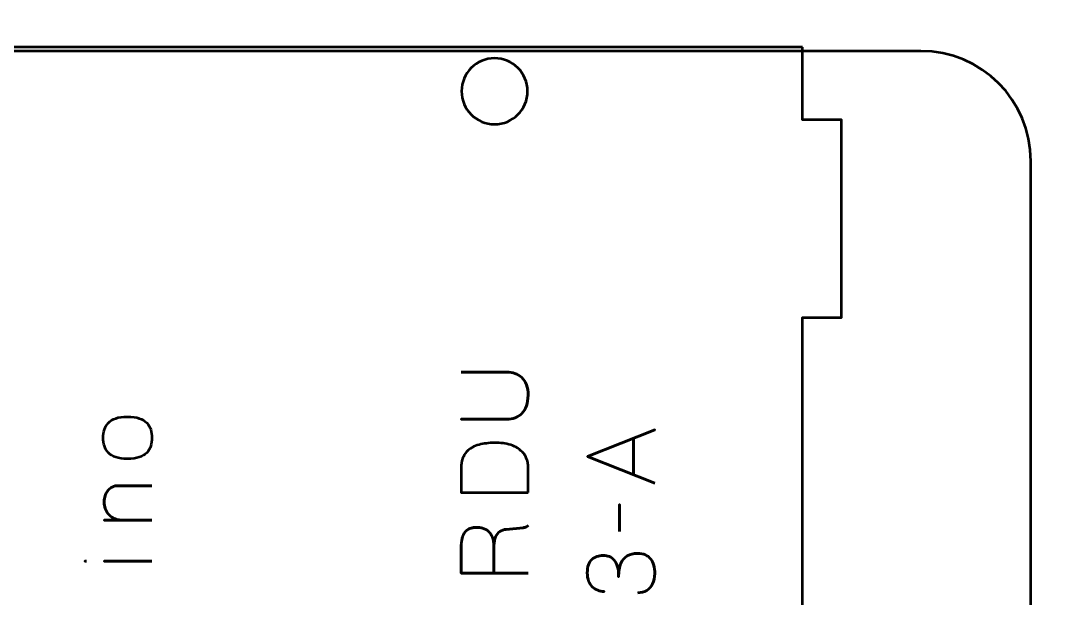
# Model space of a CAD drawing. Header units: centimetres. Extents: x -17.9 to -3, y -25.3 to -4.3.
# Drawn here: x -13.185 to -8.471, y -18.047 to -15.421 of the extents above; entities that cross this region are included whole.
import ezdxf

# ---------------------------------------------------------------- set-up
doc = ezdxf.new("R2010")
doc.units = ezdxf.units.CM
doc.header["$MEASUREMENT"] = 0
doc.layers.add('Layer 1', color=7, linetype='Continuous')

msp = doc.modelspace()

# ---------------------------------------------------------------- linework, layer by layer
at = {"layer": 'Layer 1', "color": 22, "lineweight": 53}
msp.add_open_spline([(-17.90003, -24.8499), (-17.90003, -24.8499), (-17.90003, -4.84994), (-17.90003, -4.84994), (-17.90003, -4.84994), (-17.90003, -4.57297), (-17.67694, -4.34998), (-17.39994, -4.34998), (-17.39994, -4.34998), (-17.39994, -4.34998), (-3.60007, -4.34998), (-3.60007, -4.34998), (-3.60007, -4.34998), (-3.32293, -4.34998), (-3.09997, -4.57297), (-3.09997, -4.84994), (-3.09997, -4.84994), (-3.09997, -4.84994), (-3.09997, -24.8499), (-3.09997, -24.8499), (-3.09997, -24.8499), (-3.09997, -25.1269), (-3.32293, -25.34999), (-3.60007, -25.34999), (-3.60007, -25.34999), (-3.60007, -25.34999), (-17.39994, -25.34999), (-17.39994, -25.34999), (-17.39994, -25.34999), (-17.67694, -25.34999), (-17.90003, -25.1269), (-17.90003, -24.8499)], degree=3, knots=[0, 0, 0, 0, 0.125, 0.125, 0.125, 0.125, 0.25, 0.25, 0.25, 0.25, 0.375, 0.375, 0.375, 0.375, 0.5, 0.5, 0.5, 0.5, 0.625, 0.625, 0.625, 0.625, 0.75, 0.75, 0.75, 0.75, 0.875, 0.875, 0.875, 0.875, 1, 1, 1, 1], dxfattribs=at)
at = {"layer": 'Layer 1', "color": 30, "lineweight": 53}
for points, knots in [([(-9.63001, -15.54149), (-9.63001, -15.58217), (-9.63001, -15.6992), (-9.63001, -15.87169), (-9.63001, -15.87169), (-9.63001, -15.87169), (-9.45221, -15.87169), (-9.45221, -15.87169), (-9.45221, -15.87169), (-9.45221, -15.87169), (-9.45221, -16.77085), (-9.45221, -16.77085), (-9.45221, -16.77085), (-9.45221, -16.77085), (-9.63001, -16.77085), (-9.63001, -16.77085), (-9.63001, -16.77085), (-9.63001, -17.3634), (-9.63001, -18.08869), (-9.63001, -18.76475), (-9.63001, -18.76475), (-9.63001, -18.76475), (-8.99501, -18.76475), (-8.99501, -18.76475), (-8.99501, -18.76475), (-8.99501, -18.76475), (-8.99501, -19.93061), (-8.99501, -19.93061), (-8.99501, -19.93061), (-8.99501, -19.93061), (-9.63001, -19.93061), (-9.63001, -19.93061), (-9.63001, -19.93061), (-9.63001, -20.43309), (-9.63001, -20.79616), (-9.63001, -20.87549), (-9.63001, -20.87549), (-11.77885, -20.87549), (-13.93023, -20.87549), (-16.08161, -20.87549), (-16.08161, -20.87549), (-16.13241, -20.82469), (-16.18321, -20.77389), (-16.23401, -20.72309), (-16.23401, -20.72309), (-16.23401, -20.34209), (-16.23401, -19.96109), (-16.23401, -19.58009), (-16.23401, -19.58009), (-16.31783, -19.49627), (-16.40165, -19.41245), (-16.48801, -19.32609), (-16.48801, -19.32609), (-16.48801, -18.23389), (-16.48801, -17.14169), (-16.48801, -16.04949), (-16.48801, -16.04949), (-16.40419, -15.96567), (-16.32037, -15.88185), (-16.23401, -15.79549), (-16.23401, -15.79549), (-16.23401, -15.71167), (-16.23401, -15.62785), (-16.23401, -15.54149), (-16.23401, -15.54149), (-14.03437, -15.54149), (-11.83219, -15.54149), (-9.63001, -15.54149)], [0, 0, 0, 0, 0.0588235, 0.0588235, 0.0588235, 0.0588235, 0.1176471, 0.1176471, 0.1176471, 0.1176471, 0.1764706, 0.1764706, 0.1764706, 0.1764706, 0.2352941, 0.2352941, 0.2352941, 0.2352941, 0.2941176, 0.2941176, 0.2941176, 0.2941176, 0.3529412, 0.3529412, 0.3529412, 0.3529412, 0.4117647, 0.4117647, 0.4117647, 0.4117647, 0.4705882, 0.4705882, 0.4705882, 0.4705882, 0.5294118, 0.5294118, 0.5294118, 0.5294118, 0.5882353, 0.5882353, 0.5882353, 0.5882353, 0.6470588, 0.6470588, 0.6470588, 0.6470588, 0.7058824, 0.7058824, 0.7058824, 0.7058824, 0.7647059, 0.7647059, 0.7647059, 0.7647059, 0.8235294, 0.8235294, 0.8235294, 0.8235294, 0.8823529, 0.8823529, 0.8823529, 0.8823529, 0.9411765, 0.9411765, 0.9411765, 0.9411765, 1, 1, 1, 1]), ([(-11.18262, -17.0181), (-11.18255, -17.0181), (-11.18023, -17.0181), (-11.17571, -17.0181), (-11.17571, -17.0181), (-11.17126, -17.0181), (-11.16506, -17.0181), (-11.15715, -17.0181), (-11.15715, -17.0181), (-11.14925, -17.0181), (-11.14022, -17.0181), (-11.12999, -17.0181), (-11.12999, -17.0181), (-11.11976, -17.0181), (-11.10889, -17.0181), (-11.09732, -17.0181), (-11.09732, -17.0181), (-11.08575, -17.0181), (-11.07411, -17.0181), (-11.06226, -17.0181), (-11.06226, -17.0181), (-11.05047, -17.0181), (-11.03904, -17.0181), (-11.02797, -17.0181), (-11.02797, -17.0181), (-11.01689, -17.0181), (-11.00673, -17.0181), (-10.99749, -17.0181), (-10.99749, -17.0181), (-10.98817, -17.0181), (-10.98034, -17.0181), (-10.97392, -17.0181), (-10.97392, -17.0181), (-10.96108, -17.0181), (-10.94895, -17.02008), (-10.93738, -17.02417), (-10.93738, -17.02417), (-10.9258, -17.02826), (-10.9155, -17.03454), (-10.90647, -17.04308), (-10.90647, -17.04308), (-10.89744, -17.05162), (-10.89031, -17.06255), (-10.88516, -17.07596), (-10.88516, -17.07596), (-10.88001, -17.08936), (-10.8774, -17.10531), (-10.8774, -17.12393), (-10.8774, -17.12393), (-10.87783, -17.14256), (-10.88051, -17.15872), (-10.88545, -17.17234), (-10.88545, -17.17234), (-10.89046, -17.18602), (-10.8973, -17.19731), (-10.90598, -17.20627), (-10.90598, -17.20627), (-10.91466, -17.21523), (-10.92482, -17.22186), (-10.93632, -17.22624), (-10.93632, -17.22624), (-10.94789, -17.23054), (-10.96038, -17.23273), (-10.97392, -17.23273), (-10.97392, -17.23273), (-10.97392, -17.23273), (-11.18262, -17.23273), (-11.18262, -17.23273), (-11.18262, -17.23273), (-11.18262, -17.23273), (-10.97392, -17.23273), (-10.97392, -17.23273), (-10.97392, -17.23273), (-10.96038, -17.23273), (-10.94789, -17.23054), (-10.93632, -17.22624), (-10.93632, -17.22624), (-10.92482, -17.22186), (-10.91466, -17.21523), (-10.90598, -17.20627), (-10.90598, -17.20627), (-10.8973, -17.19731), (-10.89046, -17.18602), (-10.88545, -17.17234), (-10.88545, -17.17234), (-10.88051, -17.15872), (-10.87783, -17.14256), (-10.8774, -17.12393), (-10.8774, -17.12393), (-10.8774, -17.10531), (-10.88001, -17.08936), (-10.88516, -17.07596), (-10.88516, -17.07596), (-10.89031, -17.06255), (-10.89744, -17.05162), (-10.90647, -17.04308), (-10.90647, -17.04308), (-10.9155, -17.03454), (-10.9258, -17.02826), (-10.93738, -17.02417), (-10.93738, -17.02417), (-10.94895, -17.02008), (-10.96108, -17.0181), (-10.97392, -17.0181), (-10.97392, -17.0181), (-10.98034, -17.0181), (-10.98817, -17.0181), (-10.99749, -17.0181), (-10.99749, -17.0181), (-11.00673, -17.0181), (-11.01689, -17.0181), (-11.02797, -17.0181), (-11.02797, -17.0181), (-11.03904, -17.0181), (-11.05047, -17.0181), (-11.06226, -17.0181), (-11.06226, -17.0181), (-11.07411, -17.0181), (-11.08575, -17.0181), (-11.09732, -17.0181), (-11.09732, -17.0181), (-11.10889, -17.0181), (-11.11976, -17.0181), (-11.12999, -17.0181), (-11.12999, -17.0181), (-11.14022, -17.0181), (-11.14925, -17.0181), (-11.15715, -17.0181), (-11.15715, -17.0181), (-11.16506, -17.0181), (-11.17126, -17.0181), (-11.17571, -17.0181), (-11.17571, -17.0181), (-11.18023, -17.0181), (-11.18255, -17.0181), (-11.18262, -17.0181)], [0, 0, 0, 0, 0.0294118, 0.0294118, 0.0294118, 0.0294118, 0.0588235, 0.0588235, 0.0588235, 0.0588235, 0.0882353, 0.0882353, 0.0882353, 0.0882353, 0.1176471, 0.1176471, 0.1176471, 0.1176471, 0.1470588, 0.1470588, 0.1470588, 0.1470588, 0.1764706, 0.1764706, 0.1764706, 0.1764706, 0.2058824, 0.2058824, 0.2058824, 0.2058824, 0.2352941, 0.2352941, 0.2352941, 0.2352941, 0.2647059, 0.2647059, 0.2647059, 0.2647059, 0.2941176, 0.2941176, 0.2941176, 0.2941176, 0.3235294, 0.3235294, 0.3235294, 0.3235294, 0.3529412, 0.3529412, 0.3529412, 0.3529412, 0.3823529, 0.3823529, 0.3823529, 0.3823529, 0.4117647, 0.4117647, 0.4117647, 0.4117647, 0.4411765, 0.4411765, 0.4411765, 0.4411765, 0.4705882, 0.4705882, 0.4705882, 0.4705882, 0.5, 0.5, 0.5, 0.5, 0.5294118, 0.5294118, 0.5294118, 0.5294118, 0.5588235, 0.5588235, 0.5588235, 0.5588235, 0.5882353, 0.5882353, 0.5882353, 0.5882353, 0.6176471, 0.6176471, 0.6176471, 0.6176471, 0.6470588, 0.6470588, 0.6470588, 0.6470588, 0.6764706, 0.6764706, 0.6764706, 0.6764706, 0.7058824, 0.7058824, 0.7058824, 0.7058824, 0.7352941, 0.7352941, 0.7352941, 0.7352941, 0.7647059, 0.7647059, 0.7647059, 0.7647059, 0.7941176, 0.7941176, 0.7941176, 0.7941176, 0.8235294, 0.8235294, 0.8235294, 0.8235294, 0.8529412, 0.8529412, 0.8529412, 0.8529412, 0.8823529, 0.8823529, 0.8823529, 0.8823529, 0.9117647, 0.9117647, 0.9117647, 0.9117647, 0.9411765, 0.9411765, 0.9411765, 0.9411765, 0.9705882, 0.9705882, 0.9705882, 0.9705882, 1, 1, 1, 1]), ([(-12.58865, -17.31717), (-12.58858, -17.30384), (-12.59027, -17.29142), (-12.59387, -17.27985), (-12.59387, -17.27985), (-12.59747, -17.26828), (-12.60347, -17.25805), (-12.61186, -17.2493), (-12.61186, -17.2493), (-12.62026, -17.24048), (-12.63162, -17.23364), (-12.64601, -17.22863), (-12.64601, -17.22863), (-12.66033, -17.22369), (-12.67818, -17.22115), (-12.69956, -17.22108), (-12.69956, -17.22108), (-12.72087, -17.22115), (-12.73865, -17.22369), (-12.7529, -17.22863), (-12.7529, -17.22863), (-12.76715, -17.23364), (-12.77851, -17.24048), (-12.78684, -17.2493), (-12.78684, -17.2493), (-12.79524, -17.25805), (-12.80123, -17.26828), (-12.80483, -17.27985), (-12.80483, -17.27985), (-12.80843, -17.29142), (-12.81012, -17.30384), (-12.81005, -17.31717), (-12.81005, -17.31717), (-12.81012, -17.33037), (-12.80843, -17.34279), (-12.80483, -17.35436), (-12.80483, -17.35436), (-12.80123, -17.36593), (-12.79524, -17.37609), (-12.78684, -17.38491), (-12.78684, -17.38491), (-12.77851, -17.39373), (-12.76715, -17.40064), (-12.7529, -17.40565), (-12.7529, -17.40565), (-12.73865, -17.41066), (-12.72087, -17.4132), (-12.69956, -17.41327), (-12.69956, -17.41327), (-12.67818, -17.4132), (-12.66033, -17.41066), (-12.64601, -17.40565), (-12.64601, -17.40565), (-12.63162, -17.40064), (-12.62026, -17.39373), (-12.61186, -17.38491), (-12.61186, -17.38491), (-12.60347, -17.37609), (-12.59747, -17.36593), (-12.59387, -17.35436), (-12.59387, -17.35436), (-12.59027, -17.34279), (-12.58858, -17.33037), (-12.58865, -17.31717)], [0, 0, 0, 0, 0.0625, 0.0625, 0.0625, 0.0625, 0.125, 0.125, 0.125, 0.125, 0.1875, 0.1875, 0.1875, 0.1875, 0.25, 0.25, 0.25, 0.25, 0.3125, 0.3125, 0.3125, 0.3125, 0.375, 0.375, 0.375, 0.375, 0.4375, 0.4375, 0.4375, 0.4375, 0.5, 0.5, 0.5, 0.5, 0.5625, 0.5625, 0.5625, 0.5625, 0.625, 0.625, 0.625, 0.625, 0.6875, 0.6875, 0.6875, 0.6875, 0.75, 0.75, 0.75, 0.75, 0.8125, 0.8125, 0.8125, 0.8125, 0.875, 0.875, 0.875, 0.875, 0.9375, 0.9375, 0.9375, 0.9375, 1, 1, 1, 1]), ([(-12.58865, -17.31717), (-12.58858, -17.30384), (-12.59027, -17.29142), (-12.59387, -17.27985), (-12.59387, -17.27985), (-12.59747, -17.26828), (-12.60347, -17.25805), (-12.61186, -17.2493), (-12.61186, -17.2493), (-12.62026, -17.24048), (-12.63162, -17.23364), (-12.64601, -17.22863), (-12.64601, -17.22863), (-12.66033, -17.22369), (-12.67818, -17.22115), (-12.69956, -17.22108), (-12.69956, -17.22108), (-12.72087, -17.22115), (-12.73865, -17.22369), (-12.7529, -17.22863), (-12.7529, -17.22863), (-12.76715, -17.23364), (-12.77851, -17.24048), (-12.78684, -17.2493), (-12.78684, -17.2493), (-12.79524, -17.25805), (-12.80123, -17.26828), (-12.80483, -17.27985), (-12.80483, -17.27985), (-12.80843, -17.29142), (-12.81012, -17.30384), (-12.81005, -17.31717), (-12.81005, -17.31717), (-12.81012, -17.33037), (-12.80843, -17.34279), (-12.80483, -17.35436), (-12.80483, -17.35436), (-12.80123, -17.36593), (-12.79524, -17.37609), (-12.78684, -17.38491), (-12.78684, -17.38491), (-12.77851, -17.39373), (-12.76715, -17.40064), (-12.7529, -17.40565), (-12.7529, -17.40565), (-12.73865, -17.41066), (-12.72087, -17.4132), (-12.69956, -17.41327), (-12.69956, -17.41327), (-12.67818, -17.4132), (-12.66033, -17.41066), (-12.64601, -17.40565), (-12.64601, -17.40565), (-12.63162, -17.40064), (-12.62026, -17.39373), (-12.61186, -17.38491), (-12.61186, -17.38491), (-12.60347, -17.37609), (-12.59747, -17.36593), (-12.59387, -17.35436), (-12.59387, -17.35436), (-12.59027, -17.34279), (-12.58858, -17.33037), (-12.58865, -17.31717)], [0, 0, 0, 0, 0.0625, 0.0625, 0.0625, 0.0625, 0.125, 0.125, 0.125, 0.125, 0.1875, 0.1875, 0.1875, 0.1875, 0.25, 0.25, 0.25, 0.25, 0.3125, 0.3125, 0.3125, 0.3125, 0.375, 0.375, 0.375, 0.375, 0.4375, 0.4375, 0.4375, 0.4375, 0.5, 0.5, 0.5, 0.5, 0.5625, 0.5625, 0.5625, 0.5625, 0.625, 0.625, 0.625, 0.625, 0.6875, 0.6875, 0.6875, 0.6875, 0.75, 0.75, 0.75, 0.75, 0.8125, 0.8125, 0.8125, 0.8125, 0.875, 0.875, 0.875, 0.875, 0.9375, 0.9375, 0.9375, 0.9375, 1, 1, 1, 1]), ([(-10.30167, -17.52292), (-10.30167, -17.52292), (-10.60689, -17.40185), (-10.60689, -17.40185), (-10.60689, -17.40185), (-10.60689, -17.40185), (-10.30167, -17.28035), (-10.30167, -17.28035), (-10.30167, -17.28035), (-10.30167, -17.28035), (-10.60689, -17.40185), (-10.60689, -17.40185), (-10.60689, -17.40185), (-10.60689, -17.40185), (-10.30167, -17.52292), (-10.30167, -17.52292)], [0, 0, 0, 0, 0.25, 0.25, 0.25, 0.25, 0.5, 0.5, 0.5, 0.5, 0.75, 0.75, 0.75, 0.75, 1, 1, 1, 1]), ([(-10.87698, -17.56547), (-10.87698, -17.56547), (-11.1822, -17.56547), (-11.1822, -17.56547), (-11.1822, -17.56547), (-11.1822, -17.56547), (-11.1822, -17.4554), (-11.1822, -17.4554), (-11.1822, -17.4554), (-11.18213, -17.43868), (-11.17994, -17.42422), (-11.17564, -17.41201), (-11.17564, -17.41201), (-11.17134, -17.39988), (-11.16541, -17.38958), (-11.15793, -17.38125), (-11.15793, -17.38125), (-11.15038, -17.37286), (-11.1417, -17.36608), (-11.1319, -17.36079), (-11.1319, -17.36079), (-11.12216, -17.3555), (-11.11172, -17.35141), (-11.10064, -17.34851), (-11.10064, -17.34851), (-11.08963, -17.34562), (-11.07841, -17.34358), (-11.06706, -17.34231), (-11.06706, -17.34231), (-11.0557, -17.34104), (-11.04469, -17.34019), (-11.03404, -17.33984), (-11.03404, -17.33984), (-11.02338, -17.33934), (-11.01216, -17.33969), (-11.00038, -17.34082), (-11.00038, -17.34082), (-10.9886, -17.34195), (-10.97682, -17.34407), (-10.9651, -17.34724), (-10.9651, -17.34724), (-10.95339, -17.35035), (-10.94224, -17.35479), (-10.93166, -17.36044), (-10.93166, -17.36044), (-10.92115, -17.36615), (-10.91176, -17.37335), (-10.90358, -17.38196), (-10.90358, -17.38196), (-10.89539, -17.39064), (-10.8889, -17.40101), (-10.88418, -17.41314), (-10.88418, -17.41314), (-10.87945, -17.42528), (-10.87705, -17.43939), (-10.87698, -17.4554), (-10.87698, -17.4554), (-10.87698, -17.4554), (-10.87698, -17.56547), (-10.87698, -17.56547)], [0, 0, 0, 0, 0.0666667, 0.0666667, 0.0666667, 0.0666667, 0.1333333, 0.1333333, 0.1333333, 0.1333333, 0.2, 0.2, 0.2, 0.2, 0.2666667, 0.2666667, 0.2666667, 0.2666667, 0.3333333, 0.3333333, 0.3333333, 0.3333333, 0.4, 0.4, 0.4, 0.4, 0.4666667, 0.4666667, 0.4666667, 0.4666667, 0.5333333, 0.5333333, 0.5333333, 0.5333333, 0.6, 0.6, 0.6, 0.6, 0.6666667, 0.6666667, 0.6666667, 0.6666667, 0.7333333, 0.7333333, 0.7333333, 0.7333333, 0.8, 0.8, 0.8, 0.8, 0.8666667, 0.8666667, 0.8666667, 0.8666667, 0.9333333, 0.9333333, 0.9333333, 0.9333333, 1, 1, 1, 1]), ([(-10.87698, -17.56547), (-10.87698, -17.56547), (-11.1822, -17.56547), (-11.1822, -17.56547), (-11.1822, -17.56547), (-11.1822, -17.56547), (-11.1822, -17.4554), (-11.1822, -17.4554), (-11.1822, -17.4554), (-11.18213, -17.43868), (-11.17994, -17.42422), (-11.17564, -17.41201), (-11.17564, -17.41201), (-11.17134, -17.39988), (-11.16541, -17.38958), (-11.15793, -17.38125), (-11.15793, -17.38125), (-11.15038, -17.37286), (-11.1417, -17.36608), (-11.1319, -17.36079), (-11.1319, -17.36079), (-11.12216, -17.3555), (-11.11172, -17.35141), (-11.10064, -17.34851), (-11.10064, -17.34851), (-11.08963, -17.34562), (-11.07841, -17.34358), (-11.06706, -17.34231), (-11.06706, -17.34231), (-11.0557, -17.34104), (-11.04469, -17.34019), (-11.03404, -17.33984), (-11.03404, -17.33984), (-11.02338, -17.33934), (-11.01216, -17.33969), (-11.00038, -17.34082), (-11.00038, -17.34082), (-10.9886, -17.34195), (-10.97682, -17.34407), (-10.9651, -17.34724), (-10.9651, -17.34724), (-10.95339, -17.35035), (-10.94224, -17.35479), (-10.93166, -17.36044), (-10.93166, -17.36044), (-10.92115, -17.36615), (-10.91176, -17.37335), (-10.90358, -17.38196), (-10.90358, -17.38196), (-10.89539, -17.39064), (-10.8889, -17.40101), (-10.88418, -17.41314), (-10.88418, -17.41314), (-10.87945, -17.42528), (-10.87705, -17.43939), (-10.87698, -17.4554), (-10.87698, -17.4554), (-10.87698, -17.4554), (-10.87698, -17.56547), (-10.87698, -17.56547)], [0, 0, 0, 0, 0.0666667, 0.0666667, 0.0666667, 0.0666667, 0.1333333, 0.1333333, 0.1333333, 0.1333333, 0.2, 0.2, 0.2, 0.2, 0.2666667, 0.2666667, 0.2666667, 0.2666667, 0.3333333, 0.3333333, 0.3333333, 0.3333333, 0.4, 0.4, 0.4, 0.4, 0.4666667, 0.4666667, 0.4666667, 0.4666667, 0.5333333, 0.5333333, 0.5333333, 0.5333333, 0.6, 0.6, 0.6, 0.6, 0.6666667, 0.6666667, 0.6666667, 0.6666667, 0.7333333, 0.7333333, 0.7333333, 0.7333333, 0.8, 0.8, 0.8, 0.8, 0.8666667, 0.8666667, 0.8666667, 0.8666667, 0.9333333, 0.9333333, 0.9333333, 0.9333333, 1, 1, 1, 1]), ([(-10.39777, -17.48482), (-10.39777, -17.48482), (-10.39777, -17.31888), (-10.39777, -17.31888), (-10.39777, -17.31888), (-10.39777, -17.31888), (-10.39777, -17.48482), (-10.39777, -17.48482)], [0, 0, 0, 0, 0.5, 0.5, 0.5, 0.5, 1, 1, 1, 1]), ([(-12.58865, -17.53562), (-12.58872, -17.53562), (-12.59077, -17.53562), (-12.59479, -17.53562), (-12.59479, -17.53562), (-12.59874, -17.53562), (-12.60417, -17.53562), (-12.61102, -17.53562), (-12.61102, -17.53562), (-12.61793, -17.53562), (-12.62569, -17.53562), (-12.63444, -17.53562), (-12.63444, -17.53562), (-12.64312, -17.53562), (-12.65222, -17.53562), (-12.66174, -17.53562), (-12.66174, -17.53562), (-12.67134, -17.53562), (-12.68072, -17.53562), (-12.69004, -17.53562), (-12.69004, -17.53562), (-12.69935, -17.53562), (-12.7081, -17.53562), (-12.71614, -17.53562), (-12.71614, -17.53562), (-12.72426, -17.53562), (-12.73117, -17.53562), (-12.73703, -17.53562), (-12.73703, -17.53562), (-12.74281, -17.53562), (-12.74698, -17.53562), (-12.74952, -17.53562), (-12.74952, -17.53562), (-12.75347, -17.53562), (-12.75791, -17.53639), (-12.76278, -17.53808), (-12.76278, -17.53808), (-12.76772, -17.53971), (-12.77266, -17.54232), (-12.7776, -17.54592), (-12.7776, -17.54592), (-12.78261, -17.54951), (-12.78719, -17.5541), (-12.79143, -17.55982), (-12.79143, -17.55982), (-12.79566, -17.5656), (-12.79905, -17.57252), (-12.80166, -17.58056), (-12.80166, -17.58056), (-12.80427, -17.58867), (-12.80568, -17.59813), (-12.80582, -17.60885), (-12.80582, -17.60885), (-12.80582, -17.61972), (-12.80434, -17.62952), (-12.80137, -17.63827), (-12.80137, -17.63827), (-12.79834, -17.64702), (-12.79418, -17.65471), (-12.78889, -17.66134), (-12.78889, -17.66134), (-12.78359, -17.66798), (-12.77753, -17.67348), (-12.77061, -17.67792), (-12.77061, -17.67792), (-12.76377, -17.68244), (-12.7565, -17.68576), (-12.74874, -17.68801), (-12.74874, -17.68801), (-12.74105, -17.69027), (-12.73322, -17.6914), (-12.72539, -17.6914), (-12.72539, -17.6914), (-12.73322, -17.6914), (-12.74105, -17.69027), (-12.74874, -17.68801), (-12.74874, -17.68801), (-12.7565, -17.68576), (-12.76377, -17.68244), (-12.77061, -17.67792), (-12.77061, -17.67792), (-12.77753, -17.67348), (-12.78359, -17.66798), (-12.78889, -17.66134), (-12.78889, -17.66134), (-12.79418, -17.65471), (-12.79834, -17.64702), (-12.80137, -17.63827), (-12.80137, -17.63827), (-12.80434, -17.62952), (-12.80582, -17.61972), (-12.80582, -17.60885), (-12.80582, -17.60885), (-12.80568, -17.59813), (-12.80427, -17.58867), (-12.80166, -17.58056), (-12.80166, -17.58056), (-12.79905, -17.57252), (-12.79566, -17.5656), (-12.79143, -17.55982), (-12.79143, -17.55982), (-12.78719, -17.5541), (-12.78261, -17.54951), (-12.7776, -17.54592), (-12.7776, -17.54592), (-12.77266, -17.54232), (-12.76772, -17.53971), (-12.76278, -17.53808), (-12.76278, -17.53808), (-12.75791, -17.53639), (-12.75347, -17.53562), (-12.74952, -17.53562), (-12.74952, -17.53562), (-12.74698, -17.53562), (-12.74281, -17.53562), (-12.73703, -17.53562), (-12.73703, -17.53562), (-12.73117, -17.53562), (-12.72426, -17.53562), (-12.71614, -17.53562), (-12.71614, -17.53562), (-12.7081, -17.53562), (-12.69935, -17.53562), (-12.69004, -17.53562), (-12.69004, -17.53562), (-12.68072, -17.53562), (-12.67134, -17.53562), (-12.66174, -17.53562), (-12.66174, -17.53562), (-12.65222, -17.53562), (-12.64312, -17.53562), (-12.63444, -17.53562), (-12.63444, -17.53562), (-12.62569, -17.53562), (-12.61793, -17.53562), (-12.61102, -17.53562), (-12.61102, -17.53562), (-12.60417, -17.53562), (-12.59874, -17.53562), (-12.59479, -17.53562), (-12.59479, -17.53562), (-12.59077, -17.53562), (-12.58872, -17.53562), (-12.58865, -17.53562)], [0, 0, 0, 0, 0.0277778, 0.0277778, 0.0277778, 0.0277778, 0.0555556, 0.0555556, 0.0555556, 0.0555556, 0.0833333, 0.0833333, 0.0833333, 0.0833333, 0.1111111, 0.1111111, 0.1111111, 0.1111111, 0.1388889, 0.1388889, 0.1388889, 0.1388889, 0.1666667, 0.1666667, 0.1666667, 0.1666667, 0.1944444, 0.1944444, 0.1944444, 0.1944444, 0.2222222, 0.2222222, 0.2222222, 0.2222222, 0.25, 0.25, 0.25, 0.25, 0.2777778, 0.2777778, 0.2777778, 0.2777778, 0.3055556, 0.3055556, 0.3055556, 0.3055556, 0.3333333, 0.3333333, 0.3333333, 0.3333333, 0.3611111, 0.3611111, 0.3611111, 0.3611111, 0.3888889, 0.3888889, 0.3888889, 0.3888889, 0.4166667, 0.4166667, 0.4166667, 0.4166667, 0.4444444, 0.4444444, 0.4444444, 0.4444444, 0.4722222, 0.4722222, 0.4722222, 0.4722222, 0.5, 0.5, 0.5, 0.5, 0.5277778, 0.5277778, 0.5277778, 0.5277778, 0.5555556, 0.5555556, 0.5555556, 0.5555556, 0.5833333, 0.5833333, 0.5833333, 0.5833333, 0.6111111, 0.6111111, 0.6111111, 0.6111111, 0.6388889, 0.6388889, 0.6388889, 0.6388889, 0.6666667, 0.6666667, 0.6666667, 0.6666667, 0.6944444, 0.6944444, 0.6944444, 0.6944444, 0.7222222, 0.7222222, 0.7222222, 0.7222222, 0.75, 0.75, 0.75, 0.75, 0.7777778, 0.7777778, 0.7777778, 0.7777778, 0.8055556, 0.8055556, 0.8055556, 0.8055556, 0.8333333, 0.8333333, 0.8333333, 0.8333333, 0.8611111, 0.8611111, 0.8611111, 0.8611111, 0.8888889, 0.8888889, 0.8888889, 0.8888889, 0.9166667, 0.9166667, 0.9166667, 0.9166667, 0.9444444, 0.9444444, 0.9444444, 0.9444444, 0.9722222, 0.9722222, 0.9722222, 0.9722222, 1, 1, 1, 1]), ([(-10.46127, -17.74305), (-10.46127, -17.74305), (-10.46127, -17.61986), (-10.46127, -17.61986), (-10.46127, -17.61986), (-10.46127, -17.61986), (-10.46127, -17.74305), (-10.46127, -17.74305)], [0, 0, 0, 0, 0.5, 0.5, 0.5, 0.5, 1, 1, 1, 1]), ([(-12.58865, -17.6914), (-12.58865, -17.6914), (-12.80582, -17.6914), (-12.80582, -17.6914), (-12.80582, -17.6914), (-12.80582, -17.6914), (-12.58865, -17.6914), (-12.58865, -17.6914)], [0, 0, 0, 0, 0.5, 0.5, 0.5, 0.5, 1, 1, 1, 1]), ([(-10.87698, -17.9325), (-10.87698, -17.9325), (-11.1822, -17.9325), (-11.1822, -17.9325), (-11.1822, -17.9325), (-11.1822, -17.9325), (-11.1822, -17.82116), (-11.1822, -17.82116), (-11.1822, -17.82116), (-11.1822, -17.80564), (-11.18114, -17.79238), (-11.1791, -17.78144), (-11.1791, -17.78144), (-11.17705, -17.77044), (-11.17409, -17.76133), (-11.17021, -17.75414), (-11.17021, -17.75414), (-11.16633, -17.74694), (-11.1616, -17.7413), (-11.15603, -17.73713), (-11.15603, -17.73713), (-11.15052, -17.7329), (-11.14424, -17.72994), (-11.13726, -17.72803), (-11.13726, -17.72803), (-11.13027, -17.72613), (-11.12272, -17.725), (-11.11447, -17.72465), (-11.11447, -17.72465), (-11.1041, -17.72415), (-11.09408, -17.72528), (-11.08441, -17.72796), (-11.08441, -17.72796), (-11.07468, -17.73071), (-11.066, -17.73544), (-11.05824, -17.74214), (-11.05824, -17.74214), (-11.05047, -17.74892), (-11.04434, -17.75802), (-11.03975, -17.76959), (-11.03975, -17.76959), (-11.03523, -17.78116), (-11.03284, -17.79548), (-11.03277, -17.8127), (-11.03277, -17.8127), (-11.03277, -17.8127), (-11.03277, -17.9325), (-11.03277, -17.9325), (-11.03277, -17.9325), (-11.03277, -17.9325), (-11.03277, -17.8127), (-11.03277, -17.8127), (-11.03277, -17.8127), (-11.03284, -17.79584), (-11.03523, -17.78165), (-11.03975, -17.77015), (-11.03975, -17.77015), (-11.04434, -17.75865), (-11.05047, -17.74948), (-11.05824, -17.74264), (-11.05824, -17.74264), (-11.066, -17.73579), (-11.07468, -17.731), (-11.08441, -17.72817), (-11.08441, -17.72817), (-11.09408, -17.72535), (-11.1041, -17.72415), (-11.11447, -17.72465), (-11.11447, -17.72465), (-11.12477, -17.72507), (-11.13408, -17.72683), (-11.14241, -17.72994), (-11.14241, -17.72994), (-11.15066, -17.73297), (-11.15779, -17.73805), (-11.16372, -17.74511), (-11.16372, -17.74511), (-11.16964, -17.75216), (-11.17423, -17.7619), (-11.1774, -17.77425), (-11.1774, -17.77425), (-11.18058, -17.78659), (-11.1822, -17.80226), (-11.1822, -17.82116), (-11.1822, -17.82116), (-11.1822, -17.82116), (-11.1822, -17.9325), (-11.1822, -17.9325), (-11.1822, -17.9325), (-11.1822, -17.9325), (-10.87698, -17.9325), (-10.87698, -17.9325)], [0, 0, 0, 0, 0.0434783, 0.0434783, 0.0434783, 0.0434783, 0.0869565, 0.0869565, 0.0869565, 0.0869565, 0.1304348, 0.1304348, 0.1304348, 0.1304348, 0.173913, 0.173913, 0.173913, 0.173913, 0.2173913, 0.2173913, 0.2173913, 0.2173913, 0.2608696, 0.2608696, 0.2608696, 0.2608696, 0.3043478, 0.3043478, 0.3043478, 0.3043478, 0.3478261, 0.3478261, 0.3478261, 0.3478261, 0.3913043, 0.3913043, 0.3913043, 0.3913043, 0.4347826, 0.4347826, 0.4347826, 0.4347826, 0.4782609, 0.4782609, 0.4782609, 0.4782609, 0.5217391, 0.5217391, 0.5217391, 0.5217391, 0.5652174, 0.5652174, 0.5652174, 0.5652174, 0.6086957, 0.6086957, 0.6086957, 0.6086957, 0.6521739, 0.6521739, 0.6521739, 0.6521739, 0.6956522, 0.6956522, 0.6956522, 0.6956522, 0.7391304, 0.7391304, 0.7391304, 0.7391304, 0.7826087, 0.7826087, 0.7826087, 0.7826087, 0.826087, 0.826087, 0.826087, 0.826087, 0.8695652, 0.8695652, 0.8695652, 0.8695652, 0.9130435, 0.9130435, 0.9130435, 0.9130435, 0.9565217, 0.9565217, 0.9565217, 0.9565217, 1, 1, 1, 1]), ([(-10.87698, -17.71533), (-10.87903, -17.71815), (-10.8815, -17.72027), (-10.88439, -17.72182), (-10.88439, -17.72182), (-10.88728, -17.72338), (-10.89017, -17.72443), (-10.893, -17.72507), (-10.893, -17.72507), (-10.89575, -17.72563), (-10.89808, -17.72592), (-10.89984, -17.72592), (-10.89984, -17.72592), (-10.89984, -17.72592), (-10.97689, -17.73354), (-10.97689, -17.73354), (-10.97689, -17.73354), (-10.98796, -17.73438), (-10.9977, -17.73763), (-11.00603, -17.7432), (-11.00603, -17.7432), (-11.01442, -17.74885), (-11.02091, -17.75689), (-11.02564, -17.76747), (-11.02564, -17.76747), (-11.0303, -17.77799), (-11.03269, -17.79111), (-11.03277, -17.80677), (-11.03277, -17.80677), (-11.03269, -17.79111), (-11.0303, -17.77799), (-11.02564, -17.76747), (-11.02564, -17.76747), (-11.02091, -17.75689), (-11.01442, -17.74885), (-11.00603, -17.7432), (-11.00603, -17.7432), (-10.9977, -17.73763), (-10.98796, -17.73438), (-10.97689, -17.73354), (-10.97689, -17.73354), (-10.97689, -17.73354), (-10.89984, -17.72592), (-10.89984, -17.72592), (-10.89984, -17.72592), (-10.89808, -17.72592), (-10.89575, -17.72563), (-10.893, -17.72507), (-10.893, -17.72507), (-10.89017, -17.72443), (-10.88728, -17.72338), (-10.88439, -17.72182), (-10.88439, -17.72182), (-10.8815, -17.72027), (-10.87903, -17.71815), (-10.87698, -17.71533)], [0, 0, 0, 0, 0.0714286, 0.0714286, 0.0714286, 0.0714286, 0.1428571, 0.1428571, 0.1428571, 0.1428571, 0.2142857, 0.2142857, 0.2142857, 0.2142857, 0.2857143, 0.2857143, 0.2857143, 0.2857143, 0.3571429, 0.3571429, 0.3571429, 0.3571429, 0.4285714, 0.4285714, 0.4285714, 0.4285714, 0.5, 0.5, 0.5, 0.5, 0.5714286, 0.5714286, 0.5714286, 0.5714286, 0.6428571, 0.6428571, 0.6428571, 0.6428571, 0.7142857, 0.7142857, 0.7142857, 0.7142857, 0.7857143, 0.7857143, 0.7857143, 0.7857143, 0.8571429, 0.8571429, 0.8571429, 0.8571429, 0.9285714, 0.9285714, 0.9285714, 0.9285714, 1, 1, 1, 1]), ([(-10.37829, -18.0216), (-10.36305, -18.02153), (-10.34979, -18.018), (-10.33829, -18.01102), (-10.33829, -18.01102), (-10.32686, -18.00403), (-10.3179, -17.99408), (-10.31148, -17.9811), (-10.31148, -17.9811), (-10.30506, -17.96812), (-10.30181, -17.95253), (-10.30167, -17.93439), (-10.30167, -17.93439), (-10.30167, -17.92078), (-10.30308, -17.90843), (-10.30604, -17.89721), (-10.30604, -17.89721), (-10.30901, -17.88606), (-10.31359, -17.87647), (-10.31987, -17.86835), (-10.31987, -17.86835), (-10.32615, -17.86024), (-10.33427, -17.85403), (-10.34414, -17.84959), (-10.34414, -17.84959), (-10.35409, -17.84521), (-10.36602, -17.84303), (-10.37999, -17.84296), (-10.37999, -17.84296), (-10.39861, -17.84288), (-10.41435, -17.84669), (-10.42712, -17.85424), (-10.42712, -17.85424), (-10.43989, -17.86179), (-10.44948, -17.87351), (-10.45604, -17.88924), (-10.45604, -17.88924), (-10.46261, -17.90497), (-10.46592, -17.92515), (-10.46592, -17.94963), (-10.46592, -17.94963), (-10.46585, -17.93136), (-10.46754, -17.91605), (-10.471, -17.90356), (-10.471, -17.90356), (-10.47446, -17.89114), (-10.47933, -17.8812), (-10.48568, -17.87372), (-10.48568, -17.87372), (-10.49196, -17.86624), (-10.49944, -17.86081), (-10.50804, -17.85756), (-10.50804, -17.85756), (-10.51658, -17.85424), (-10.52596, -17.85262), (-10.53619, -17.85269), (-10.53619, -17.85269), (-10.54643, -17.85262), (-10.55588, -17.85403), (-10.56463, -17.85685), (-10.56463, -17.85685), (-10.57338, -17.85961), (-10.58107, -17.86412), (-10.58763, -17.87026), (-10.58763, -17.87026), (-10.59419, -17.8764), (-10.59934, -17.88451), (-10.60301, -17.89446), (-10.60301, -17.89446), (-10.60668, -17.90448), (-10.60851, -17.91669), (-10.60858, -17.93101), (-10.60858, -17.93101), (-10.60851, -17.94526), (-10.6064, -17.95775), (-10.6023, -17.96833), (-10.6023, -17.96833), (-10.59821, -17.97899), (-10.59264, -17.98773), (-10.58551, -17.99479), (-10.58551, -17.99479), (-10.57839, -18.00177), (-10.57027, -18.007), (-10.5611, -18.01045), (-10.5611, -18.01045), (-10.55193, -18.01398), (-10.54219, -18.01567), (-10.53196, -18.01567), (-10.53196, -18.01567), (-10.54219, -18.01567), (-10.55193, -18.01398), (-10.5611, -18.01045), (-10.5611, -18.01045), (-10.57027, -18.007), (-10.57839, -18.00177), (-10.58551, -17.99479), (-10.58551, -17.99479), (-10.59264, -17.98773), (-10.59821, -17.97899), (-10.6023, -17.96833), (-10.6023, -17.96833), (-10.6064, -17.95775), (-10.60851, -17.94526), (-10.60858, -17.93101), (-10.60858, -17.93101), (-10.60851, -17.91669), (-10.60668, -17.90448), (-10.60301, -17.89446), (-10.60301, -17.89446), (-10.59934, -17.88451), (-10.59419, -17.8764), (-10.58763, -17.87026), (-10.58763, -17.87026), (-10.58107, -17.86412), (-10.57338, -17.85961), (-10.56463, -17.85685), (-10.56463, -17.85685), (-10.55588, -17.85403), (-10.54643, -17.85262), (-10.53619, -17.85269), (-10.53619, -17.85269), (-10.52596, -17.85262), (-10.51658, -17.85424), (-10.50804, -17.85756), (-10.50804, -17.85756), (-10.49944, -17.86081), (-10.49196, -17.86624), (-10.48568, -17.87372), (-10.48568, -17.87372), (-10.47933, -17.8812), (-10.47446, -17.89114), (-10.471, -17.90356), (-10.471, -17.90356), (-10.46754, -17.91605), (-10.46585, -17.93136), (-10.46592, -17.94963), (-10.46592, -17.94963), (-10.46592, -17.92515), (-10.46261, -17.90497), (-10.45604, -17.88924), (-10.45604, -17.88924), (-10.44948, -17.87351), (-10.43989, -17.86179), (-10.42712, -17.85424), (-10.42712, -17.85424), (-10.41435, -17.84669), (-10.39861, -17.84288), (-10.37999, -17.84296), (-10.37999, -17.84296), (-10.36602, -17.84303), (-10.35409, -17.84521), (-10.34414, -17.84959), (-10.34414, -17.84959), (-10.33427, -17.85403), (-10.32615, -17.86024), (-10.31987, -17.86835), (-10.31987, -17.86835), (-10.31359, -17.87647), (-10.30901, -17.88606), (-10.30604, -17.89721), (-10.30604, -17.89721), (-10.30308, -17.90843), (-10.30167, -17.92078), (-10.30167, -17.93439), (-10.30167, -17.93439), (-10.30181, -17.95253), (-10.30506, -17.96812), (-10.31148, -17.9811), (-10.31148, -17.9811), (-10.3179, -17.99408), (-10.32686, -18.00403), (-10.33829, -18.01102), (-10.33829, -18.01102), (-10.34979, -18.018), (-10.36305, -18.02153), (-10.37829, -18.0216)], [0, 0, 0, 0, 0.0227273, 0.0227273, 0.0227273, 0.0227273, 0.0454545, 0.0454545, 0.0454545, 0.0454545, 0.0681818, 0.0681818, 0.0681818, 0.0681818, 0.0909091, 0.0909091, 0.0909091, 0.0909091, 0.1136364, 0.1136364, 0.1136364, 0.1136364, 0.1363636, 0.1363636, 0.1363636, 0.1363636, 0.1590909, 0.1590909, 0.1590909, 0.1590909, 0.1818182, 0.1818182, 0.1818182, 0.1818182, 0.2045455, 0.2045455, 0.2045455, 0.2045455, 0.2272727, 0.2272727, 0.2272727, 0.2272727, 0.25, 0.25, 0.25, 0.25, 0.2727273, 0.2727273, 0.2727273, 0.2727273, 0.2954545, 0.2954545, 0.2954545, 0.2954545, 0.3181818, 0.3181818, 0.3181818, 0.3181818, 0.3409091, 0.3409091, 0.3409091, 0.3409091, 0.3636364, 0.3636364, 0.3636364, 0.3636364, 0.3863636, 0.3863636, 0.3863636, 0.3863636, 0.4090909, 0.4090909, 0.4090909, 0.4090909, 0.4318182, 0.4318182, 0.4318182, 0.4318182, 0.4545455, 0.4545455, 0.4545455, 0.4545455, 0.4772727, 0.4772727, 0.4772727, 0.4772727, 0.5, 0.5, 0.5, 0.5, 0.5227273, 0.5227273, 0.5227273, 0.5227273, 0.5454545, 0.5454545, 0.5454545, 0.5454545, 0.5681818, 0.5681818, 0.5681818, 0.5681818, 0.5909091, 0.5909091, 0.5909091, 0.5909091, 0.6136364, 0.6136364, 0.6136364, 0.6136364, 0.6363636, 0.6363636, 0.6363636, 0.6363636, 0.6590909, 0.6590909, 0.6590909, 0.6590909, 0.6818182, 0.6818182, 0.6818182, 0.6818182, 0.7045455, 0.7045455, 0.7045455, 0.7045455, 0.7272727, 0.7272727, 0.7272727, 0.7272727, 0.75, 0.75, 0.75, 0.75, 0.7727273, 0.7727273, 0.7727273, 0.7727273, 0.7954545, 0.7954545, 0.7954545, 0.7954545, 0.8181818, 0.8181818, 0.8181818, 0.8181818, 0.8409091, 0.8409091, 0.8409091, 0.8409091, 0.8636364, 0.8636364, 0.8636364, 0.8636364, 0.8863636, 0.8863636, 0.8863636, 0.8863636, 0.9090909, 0.9090909, 0.9090909, 0.9090909, 0.9318182, 0.9318182, 0.9318182, 0.9318182, 0.9545455, 0.9545455, 0.9545455, 0.9545455, 0.9772727, 0.9772727, 0.9772727, 0.9772727, 1, 1, 1, 1]), ([(-12.88667, -17.87809), (-12.88667, -17.87809), (-12.89429, -17.87809), (-12.89429, -17.87809), (-12.89429, -17.87809), (-12.89429, -17.87809), (-12.88667, -17.87809), (-12.88667, -17.87809)], [0, 0, 0, 0, 0.5, 0.5, 0.5, 0.5, 1, 1, 1, 1]), ([(-12.58907, -17.87809), (-12.58907, -17.87809), (-12.80624, -17.87809), (-12.80624, -17.87809), (-12.80624, -17.87809), (-12.80617, -17.87809), (-12.80363, -17.87809), (-12.79876, -17.87809), (-12.79876, -17.87809), (-12.79389, -17.87809), (-12.78719, -17.87809), (-12.77873, -17.87809), (-12.77873, -17.87809), (-12.77026, -17.87809), (-12.76059, -17.87809), (-12.74973, -17.87809), (-12.74973, -17.87809), (-12.73886, -17.87809), (-12.72743, -17.87809), (-12.71537, -17.87809), (-12.71537, -17.87809), (-12.70337, -17.87809), (-12.69131, -17.87809), (-12.67931, -17.87809), (-12.67931, -17.87809), (-12.66725, -17.87809), (-12.65582, -17.87809), (-12.64502, -17.87809), (-12.64502, -17.87809), (-12.63416, -17.87809), (-12.62456, -17.87809), (-12.61617, -17.87809), (-12.61617, -17.87809), (-12.6077, -17.87809), (-12.60114, -17.87809), (-12.59627, -17.87809), (-12.59627, -17.87809), (-12.59147, -17.87809), (-12.58907, -17.87809), (-12.58907, -17.87809)], [0, 0, 0, 0, 0.1, 0.1, 0.1, 0.1, 0.2, 0.2, 0.2, 0.2, 0.3, 0.3, 0.3, 0.3, 0.4, 0.4, 0.4, 0.4, 0.5, 0.5, 0.5, 0.5, 0.6, 0.6, 0.6, 0.6, 0.7, 0.7, 0.7, 0.7, 0.8, 0.8, 0.8, 0.8, 0.9, 0.9, 0.9, 0.9, 1, 1, 1, 1])]:
    msp.add_open_spline(points, degree=3, knots=knots, dxfattribs=at)
at = {"layer": 'Layer 1', "color": 2, "lineweight": 53}
msp.add_open_spline([(-9.09156, -20.85851), (-9.09156, -20.85851), (-17.39146, -20.85851), (-17.39146, -20.85851), (-17.39146, -20.85851), (-17.66846, -20.85851), (-17.89156, -20.63542), (-17.89156, -20.35842), (-17.89156, -20.35842), (-17.89156, -20.35842), (-17.89156, -16.05856), (-17.89156, -16.05856), (-17.89156, -16.05856), (-17.89156, -15.78142), (-17.66846, -15.55846), (-17.39146, -15.55846), (-17.39146, -15.55846), (-17.39146, -15.55846), (-9.09156, -15.55846), (-9.09156, -15.55846), (-9.09156, -15.55846), (-8.81456, -15.55846), (-8.59146, -15.78142), (-8.59146, -16.05856), (-8.59146, -16.05856), (-8.59146, -16.05856), (-8.59146, -20.35842), (-8.59146, -20.35842), (-8.59146, -20.35842), (-8.59146, -20.63542), (-8.81456, -20.85851), (-9.09156, -20.85851)], degree=3, knots=[0, 0, 0, 0, 0.125, 0.125, 0.125, 0.125, 0.25, 0.25, 0.25, 0.25, 0.375, 0.375, 0.375, 0.375, 0.5, 0.5, 0.5, 0.5, 0.625, 0.625, 0.625, 0.625, 0.75, 0.75, 0.75, 0.75, 0.875, 0.875, 0.875, 0.875, 1, 1, 1, 1], dxfattribs=at)
at = {"layer": 'Layer 1', "color": 250, "lineweight": 53}
msp.add_open_spline([(-11.18001, -15.74149), (-11.18001, -15.65866), (-11.11284, -15.59149), (-11.03001, -15.59149), (-11.03001, -15.59149), (-10.94718, -15.59149), (-10.88001, -15.65866), (-10.88001, -15.74149), (-10.88001, -15.74149), (-10.88001, -15.82432), (-10.94718, -15.89149), (-11.03001, -15.89149), (-11.03001, -15.89149), (-11.11284, -15.89149), (-11.18001, -15.82432), (-11.18001, -15.74149)], degree=3, knots=[0, 0, 0, 0, 0.25, 0.25, 0.25, 0.25, 0.5, 0.5, 0.5, 0.5, 0.75, 0.75, 0.75, 0.75, 1, 1, 1, 1], dxfattribs=at)

doc.saveas('drawing.dxf')
